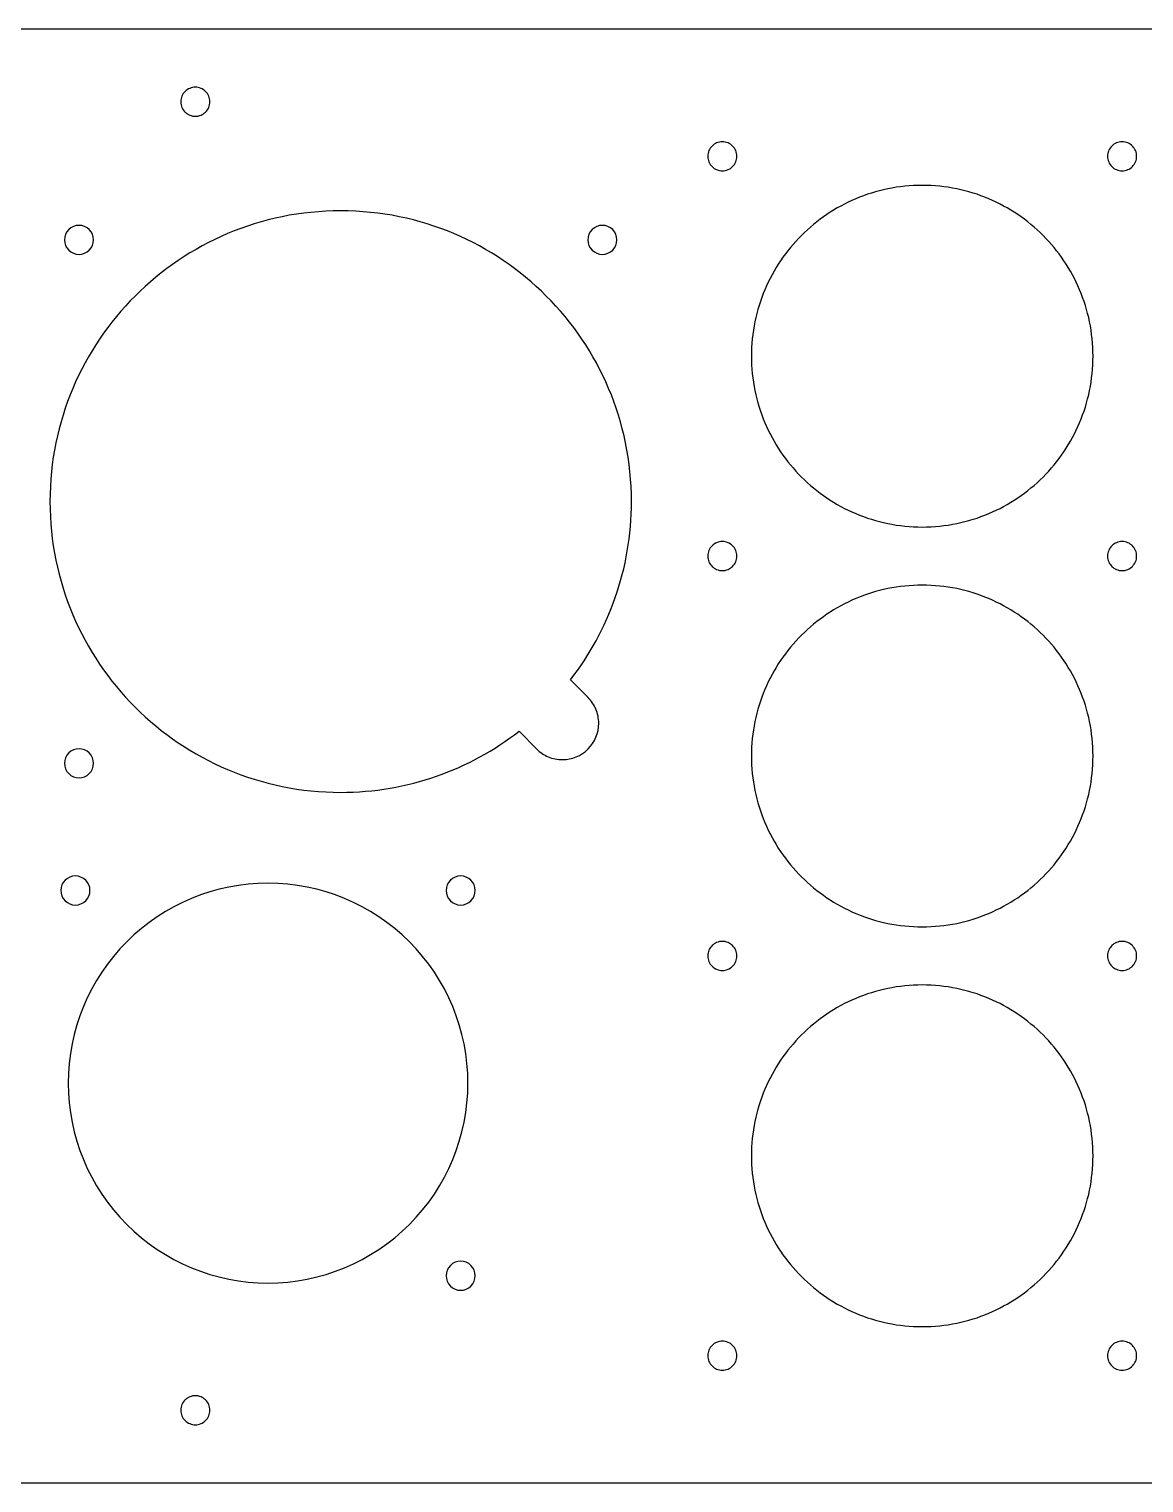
# Model space of a CAD drawing. Extents: x -490 to 490, y -432 to 432.
# Drawn here: x -22.9 to 130.5, y -217.5 to -17.5 of the extents above; entities that cross this region are included whole.
import ezdxf

# ---------------------------------------------------------------- set-up
doc = ezdxf.new("R2010")
doc.units = 0
doc.layers.get('0').update_dxf_attribs({"linetype": 'CONTINUOUS'})
doc.layers.add('CORTE', color=18, linetype='CONTINUOUS')

msp = doc.modelspace()

# ---------------------------------------------------------------- linework, layer by layer
for points in [[(0, -25.5), (-0.2, -25.51), (-0.4, -25.54), (-0.59, -25.59), (-0.78, -25.66), (-0.95, -25.74), (-1.12, -25.84), (-1.27, -25.96), (-1.41, -26.09), (-1.54, -26.23), (-1.66, -26.38), (-1.76, -26.55), (-1.84, -26.72), (-1.91, -26.91), (-1.96, -27.1), (-1.99, -27.3), (-2, -27.5), (-1.99, -27.7), (-1.96, -27.9), (-1.91, -28.09), (-1.84, -28.28), (-1.76, -28.45), (-1.66, -28.62), (-1.54, -28.77), (-1.41, -28.91), (-1.27, -29.04), (-1.12, -29.16), (-0.95, -29.26), (-0.78, -29.34), (-0.59, -29.41), (-0.4, -29.46), (-0.2, -29.49), (0, -29.5), (0.2, -29.49), (0.4, -29.46), (0.59, -29.41), (0.78, -29.34), (0.95, -29.26), (1.12, -29.16), (1.27, -29.04), (1.41, -28.91), (1.54, -28.77), (1.66, -28.62), (1.76, -28.45), (1.84, -28.28), (1.91, -28.09), (1.96, -27.9), (1.99, -27.7), (2, -27.5), (1.99, -27.3), (1.96, -27.1), (1.91, -26.91), (1.84, -26.72), (1.76, -26.55), (1.66, -26.38), (1.54, -26.23), (1.41, -26.09), (1.27, -25.96), (1.12, -25.84), (0.95, -25.74), (0.78, -25.66), (0.59, -25.59), (0.4, -25.54), (0.2, -25.51)], [(0, -205.5), (-0.2, -205.51), (-0.4, -205.54), (-0.59, -205.59), (-0.78, -205.66), (-0.95, -205.74), (-1.12, -205.84), (-1.27, -205.96), (-1.41, -206.09), (-1.54, -206.23), (-1.66, -206.38), (-1.76, -206.55), (-1.84, -206.72), (-1.91, -206.91), (-1.96, -207.1), (-1.99, -207.3), (-2, -207.5), (-1.99, -207.7), (-1.96, -207.9), (-1.91, -208.09), (-1.84, -208.28), (-1.76, -208.45), (-1.66, -208.62), (-1.54, -208.77), (-1.41, -208.91), (-1.27, -209.04), (-1.12, -209.16), (-0.95, -209.26), (-0.78, -209.34), (-0.59, -209.41), (-0.4, -209.46), (-0.2, -209.49), (0, -209.5), (0.2, -209.49), (0.4, -209.46), (0.59, -209.41), (0.78, -209.34), (0.95, -209.26), (1.12, -209.16), (1.27, -209.04), (1.41, -208.91), (1.54, -208.77), (1.66, -208.62), (1.76, -208.45), (1.84, -208.28), (1.91, -208.09), (1.96, -207.9), (1.99, -207.7), (2, -207.5), (1.99, -207.3), (1.96, -207.1), (1.91, -206.91), (1.84, -206.72), (1.76, -206.55), (1.66, -206.38), (1.54, -206.23), (1.41, -206.09), (1.27, -205.96), (1.12, -205.84), (0.95, -205.74), (0.78, -205.66), (0.59, -205.59), (0.4, -205.54), (0.2, -205.51)]]:
    msp.add_lwpolyline(points, close=True)
at = {"layer": 'CORTE'}
for points in [[(298.5, -17.5), (-298.5, -17.5)], [(-298.5, -217.5), (298.5, -217.5)]]:
    msp.add_lwpolyline(points, dxfattribs=at)
for points in [[(72.5, -33), (72.3, -33.01), (72.1, -33.04), (71.91, -33.09), (71.72, -33.16), (71.55, -33.24), (71.38, -33.34), (71.23, -33.46), (71.09, -33.59), (70.96, -33.73), (70.84, -33.88), (70.74, -34.05), (70.66, -34.22), (70.59, -34.41), (70.54, -34.6), (70.51, -34.8), (70.5, -35), (70.51, -35.2), (70.54, -35.4), (70.59, -35.59), (70.66, -35.78), (70.74, -35.95), (70.84, -36.12), (70.96, -36.27), (71.09, -36.41), (71.23, -36.54), (71.38, -36.66), (71.55, -36.76), (71.72, -36.84), (71.91, -36.91), (72.1, -36.96), (72.3, -36.99), (72.5, -37), (72.7, -36.99), (72.9, -36.96), (73.09, -36.91), (73.28, -36.84), (73.45, -36.76), (73.62, -36.66), (73.77, -36.54), (73.91, -36.41), (74.04, -36.27), (74.16, -36.12), (74.26, -35.95), (74.34, -35.78), (74.41, -35.59), (74.46, -35.4), (74.49, -35.2), (74.5, -35), (74.49, -34.8), (74.46, -34.6), (74.41, -34.41), (74.34, -34.22), (74.26, -34.05), (74.16, -33.88), (74.04, -33.73), (73.91, -33.59), (73.77, -33.46), (73.62, -33.34), (73.45, -33.24), (73.28, -33.16), (73.09, -33.09), (72.9, -33.04), (72.7, -33.01)], [(127.5, -33), (127.3, -33.01), (127.1, -33.04), (126.91, -33.09), (126.72, -33.16), (126.55, -33.24), (126.38, -33.34), (126.23, -33.46), (126.09, -33.59), (125.96, -33.73), (125.84, -33.88), (125.74, -34.05), (125.66, -34.22), (125.59, -34.41), (125.54, -34.6), (125.51, -34.8), (125.5, -35), (125.51, -35.2), (125.54, -35.4), (125.59, -35.59), (125.66, -35.78), (125.74, -35.95), (125.84, -36.12), (125.96, -36.27), (126.09, -36.41), (126.23, -36.54), (126.38, -36.66), (126.55, -36.76), (126.72, -36.84), (126.91, -36.91), (127.1, -36.96), (127.3, -36.99), (127.5, -37), (127.7, -36.99), (127.9, -36.96), (128.09, -36.91), (128.28, -36.84), (128.45, -36.76), (128.62, -36.66), (128.77, -36.54), (128.91, -36.41), (129.04, -36.27), (129.16, -36.12), (129.26, -35.95), (129.34, -35.78), (129.41, -35.59), (129.46, -35.4), (129.49, -35.2), (129.5, -35), (129.49, -34.8), (129.46, -34.6), (129.41, -34.41), (129.34, -34.22), (129.26, -34.05), (129.16, -33.88), (129.04, -33.73), (128.91, -33.59), (128.77, -33.46), (128.62, -33.34), (128.45, -33.24), (128.28, -33.16), (128.09, -33.09), (127.9, -33.04), (127.7, -33.01)], [(100, -39), (99.39, -39.01), (98.79, -39.03), (98.19, -39.07), (97.6, -39.12), (97.01, -39.19), (96.42, -39.27), (95.84, -39.37), (95.26, -39.48), (94.69, -39.6), (94.13, -39.74), (93.57, -39.89), (93.01, -40.06), (92.46, -40.23), (91.92, -40.43), (91.38, -40.63), (90.85, -40.85), (90.33, -41.08), (89.81, -41.32), (89.3, -41.57), (88.8, -41.84), (88.3, -42.11), (87.81, -42.4), (87.33, -42.7), (86.86, -43.01), (86.4, -43.34), (85.94, -43.67), (85.49, -44.01), (85.05, -44.37), (84.62, -44.73), (84.2, -45.1), (83.79, -45.49), (83.38, -45.88), (82.99, -46.29), (82.6, -46.7), (82.23, -47.12), (81.87, -47.55), (81.51, -47.99), (81.17, -48.44), (80.84, -48.9), (80.51, -49.36), (80.2, -49.83), (79.9, -50.31), (79.61, -50.8), (79.34, -51.3), (79.07, -51.8), (78.82, -52.31), (78.58, -52.83), (78.35, -53.35), (78.13, -53.88), (77.93, -54.42), (77.73, -54.96), (77.56, -55.51), (77.39, -56.07), (77.24, -56.63), (77.1, -57.19), (76.98, -57.76), (76.87, -58.34), (76.77, -58.92), (76.69, -59.51), (76.62, -60.1), (76.57, -60.69), (76.53, -61.29), (76.51, -61.89), (76.5, -62.5), (76.51, -63.11), (76.53, -63.71), (76.57, -64.31), (76.62, -64.9), (76.69, -65.49), (76.77, -66.08), (76.87, -66.66), (76.98, -67.24), (77.1, -67.81), (77.24, -68.37), (77.39, -68.93), (77.56, -69.49), (77.73, -70.04), (77.93, -70.58), (78.13, -71.12), (78.35, -71.65), (78.58, -72.17), (78.82, -72.69), (79.07, -73.2), (79.34, -73.7), (79.61, -74.2), (79.9, -74.69), (80.2, -75.17), (80.51, -75.64), (80.84, -76.1), (81.17, -76.56), (81.51, -77.01), (81.87, -77.45), (82.23, -77.88), (82.6, -78.3), (82.99, -78.71), (83.38, -79.12), (83.79, -79.51), (84.2, -79.9), (84.62, -80.27), (85.05, -80.63), (85.49, -80.99), (85.94, -81.33), (86.4, -81.66), (86.86, -81.99), (87.33, -82.3), (87.81, -82.6), (88.3, -82.89), (88.8, -83.16), (89.3, -83.43), (89.81, -83.68), (90.33, -83.92), (90.85, -84.15), (91.38, -84.37), (91.92, -84.57), (92.46, -84.77), (93.01, -84.94), (93.57, -85.11), (94.13, -85.26), (94.69, -85.4), (95.26, -85.52), (95.84, -85.63), (96.42, -85.73), (97.01, -85.81), (97.6, -85.88), (98.19, -85.93), (98.79, -85.97), (99.39, -85.99), (100, -86), (100.61, -85.99), (101.21, -85.97), (101.81, -85.93), (102.4, -85.88), (102.99, -85.81), (103.58, -85.73), (104.16, -85.63), (104.74, -85.52), (105.31, -85.4), (105.87, -85.26), (106.43, -85.11), (106.99, -84.94), (107.54, -84.77), (108.08, -84.57), (108.62, -84.37), (109.15, -84.15), (109.67, -83.92), (110.19, -83.68), (110.7, -83.43), (111.2, -83.16), (111.7, -82.89), (112.19, -82.6), (112.67, -82.3), (113.14, -81.99), (113.6, -81.66), (114.06, -81.33), (114.51, -80.99), (114.95, -80.63), (115.38, -80.27), (115.8, -79.9), (116.21, -79.51), (116.62, -79.12), (117.01, -78.71), (117.4, -78.3), (117.77, -77.88), (118.13, -77.45), (118.49, -77.01), (118.83, -76.56), (119.16, -76.1), (119.49, -75.64), (119.8, -75.17), (120.1, -74.69), (120.39, -74.2), (120.66, -73.7), (120.93, -73.2), (121.18, -72.69), (121.42, -72.17), (121.65, -71.65), (121.87, -71.12), (122.07, -70.58), (122.27, -70.04), (122.44, -69.49), (122.61, -68.93), (122.76, -68.37), (122.9, -67.81), (123.02, -67.24), (123.13, -66.66), (123.23, -66.08), (123.31, -65.49), (123.38, -64.9), (123.43, -64.31), (123.47, -63.71), (123.49, -63.11), (123.5, -62.5), (123.49, -61.89), (123.47, -61.29), (123.43, -60.69), (123.38, -60.1), (123.31, -59.51), (123.23, -58.92), (123.13, -58.34), (123.02, -57.76), (122.9, -57.19), (122.76, -56.63), (122.61, -56.07), (122.44, -55.51), (122.27, -54.96), (122.07, -54.42), (121.87, -53.88), (121.65, -53.35), (121.42, -52.83), (121.18, -52.31), (120.93, -51.8), (120.66, -51.3), (120.39, -50.8), (120.1, -50.31), (119.8, -49.83), (119.49, -49.36), (119.16, -48.9), (118.83, -48.44), (118.49, -47.99), (118.13, -47.55), (117.77, -47.12), (117.4, -46.7), (117.01, -46.29), (116.62, -45.88), (116.21, -45.49), (115.8, -45.1), (115.38, -44.73), (114.95, -44.37), (114.51, -44.01), (114.06, -43.67), (113.6, -43.34), (113.14, -43.01), (112.67, -42.7), (112.19, -42.4), (111.7, -42.11), (111.2, -41.84), (110.7, -41.57), (110.19, -41.32), (109.67, -41.08), (109.15, -40.85), (108.62, -40.63), (108.08, -40.43), (107.54, -40.23), (106.99, -40.06), (106.43, -39.89), (105.87, -39.74), (105.31, -39.6), (104.74, -39.48), (104.16, -39.37), (103.58, -39.27), (102.99, -39.19), (102.4, -39.12), (101.81, -39.07), (101.21, -39.03), (100.61, -39.01)], [(72.5, -88), (72.3, -88.01), (72.1, -88.04), (71.91, -88.09), (71.72, -88.16), (71.55, -88.24), (71.38, -88.34), (71.23, -88.46), (71.09, -88.59), (70.96, -88.73), (70.84, -88.88), (70.74, -89.05), (70.66, -89.22), (70.59, -89.41), (70.54, -89.6), (70.51, -89.8), (70.5, -90), (70.51, -90.2), (70.54, -90.4), (70.59, -90.59), (70.66, -90.78), (70.74, -90.95), (70.84, -91.12), (70.96, -91.27), (71.09, -91.41), (71.23, -91.54), (71.38, -91.66), (71.55, -91.76), (71.72, -91.84), (71.91, -91.91), (72.1, -91.96), (72.3, -91.99), (72.5, -92), (72.7, -91.99), (72.9, -91.96), (73.09, -91.91), (73.28, -91.84), (73.45, -91.76), (73.62, -91.66), (73.77, -91.54), (73.91, -91.41), (74.04, -91.27), (74.16, -91.12), (74.26, -90.95), (74.34, -90.78), (74.41, -90.59), (74.46, -90.4), (74.49, -90.2), (74.5, -90), (74.49, -89.8), (74.46, -89.6), (74.41, -89.41), (74.34, -89.22), (74.26, -89.05), (74.16, -88.88), (74.04, -88.73), (73.91, -88.59), (73.77, -88.46), (73.62, -88.34), (73.45, -88.24), (73.28, -88.16), (73.09, -88.09), (72.9, -88.04), (72.7, -88.01)], [(127.5, -88), (127.3, -88.01), (127.1, -88.04), (126.91, -88.09), (126.72, -88.16), (126.55, -88.24), (126.38, -88.34), (126.23, -88.46), (126.09, -88.59), (125.96, -88.73), (125.84, -88.88), (125.74, -89.05), (125.66, -89.22), (125.59, -89.41), (125.54, -89.6), (125.51, -89.8), (125.5, -90), (125.51, -90.2), (125.54, -90.4), (125.59, -90.59), (125.66, -90.78), (125.74, -90.95), (125.84, -91.12), (125.96, -91.27), (126.09, -91.41), (126.23, -91.54), (126.38, -91.66), (126.55, -91.76), (126.72, -91.84), (126.91, -91.91), (127.1, -91.96), (127.3, -91.99), (127.5, -92), (127.7, -91.99), (127.9, -91.96), (128.09, -91.91), (128.28, -91.84), (128.45, -91.76), (128.62, -91.66), (128.77, -91.54), (128.91, -91.41), (129.04, -91.27), (129.16, -91.12), (129.26, -90.95), (129.34, -90.78), (129.41, -90.59), (129.46, -90.4), (129.49, -90.2), (129.5, -90), (129.49, -89.8), (129.46, -89.6), (129.41, -89.41), (129.34, -89.22), (129.26, -89.05), (129.16, -88.88), (129.04, -88.73), (128.91, -88.59), (128.77, -88.46), (128.62, -88.34), (128.45, -88.24), (128.28, -88.16), (128.09, -88.09), (127.9, -88.04), (127.7, -88.01)], [(100, -94), (99.39, -94.01), (98.79, -94.03), (98.19, -94.07), (97.6, -94.12), (97.01, -94.19), (96.42, -94.27), (95.84, -94.37), (95.26, -94.48), (94.69, -94.6), (94.13, -94.74), (93.57, -94.89), (93.01, -95.06), (92.46, -95.23), (91.92, -95.43), (91.38, -95.63), (90.85, -95.85), (90.33, -96.08), (89.81, -96.32), (89.3, -96.57), (88.8, -96.84), (88.3, -97.11), (87.81, -97.4), (87.33, -97.7), (86.86, -98.01), (86.4, -98.34), (85.94, -98.67), (85.49, -99.01), (85.05, -99.37), (84.62, -99.73), (84.2, -100.1), (83.79, -100.49), (83.38, -100.88), (82.99, -101.29), (82.6, -101.7), (82.23, -102.12), (81.87, -102.55), (81.51, -102.99), (81.17, -103.44), (80.84, -103.9), (80.51, -104.36), (80.2, -104.83), (79.9, -105.31), (79.61, -105.8), (79.34, -106.3), (79.07, -106.8), (78.82, -107.31), (78.58, -107.83), (78.35, -108.35), (78.13, -108.88), (77.93, -109.42), (77.73, -109.96), (77.56, -110.51), (77.39, -111.07), (77.24, -111.63), (77.1, -112.19), (76.98, -112.76), (76.87, -113.34), (76.77, -113.92), (76.69, -114.51), (76.62, -115.1), (76.57, -115.69), (76.53, -116.29), (76.51, -116.89), (76.5, -117.5), (76.51, -118.11), (76.53, -118.71), (76.57, -119.31), (76.62, -119.9), (76.69, -120.49), (76.77, -121.08), (76.87, -121.66), (76.98, -122.24), (77.1, -122.81), (77.24, -123.37), (77.39, -123.93), (77.56, -124.49), (77.73, -125.04), (77.93, -125.58), (78.13, -126.12), (78.35, -126.65), (78.58, -127.17), (78.82, -127.69), (79.07, -128.2), (79.34, -128.7), (79.61, -129.2), (79.9, -129.69), (80.2, -130.17), (80.51, -130.64), (80.84, -131.1), (81.17, -131.56), (81.51, -132.01), (81.87, -132.45), (82.23, -132.88), (82.6, -133.3), (82.99, -133.71), (83.38, -134.12), (83.79, -134.51), (84.2, -134.9), (84.62, -135.27), (85.05, -135.63), (85.49, -135.99), (85.94, -136.33), (86.4, -136.66), (86.86, -136.99), (87.33, -137.3), (87.81, -137.6), (88.3, -137.89), (88.8, -138.16), (89.3, -138.43), (89.81, -138.68), (90.33, -138.92), (90.85, -139.15), (91.38, -139.37), (91.92, -139.57), (92.46, -139.77), (93.01, -139.94), (93.57, -140.11), (94.13, -140.26), (94.69, -140.4), (95.26, -140.52), (95.84, -140.63), (96.42, -140.73), (97.01, -140.81), (97.6, -140.88), (98.19, -140.93), (98.79, -140.97), (99.39, -140.99), (100, -141), (100.61, -140.99), (101.21, -140.97), (101.81, -140.93), (102.4, -140.88), (102.99, -140.81), (103.58, -140.73), (104.16, -140.63), (104.74, -140.52), (105.31, -140.4), (105.87, -140.26), (106.43, -140.11), (106.99, -139.94), (107.54, -139.77), (108.08, -139.57), (108.62, -139.37), (109.15, -139.15), (109.67, -138.92), (110.19, -138.68), (110.7, -138.43), (111.2, -138.16), (111.7, -137.89), (112.19, -137.6), (112.67, -137.3), (113.14, -136.99), (113.6, -136.66), (114.06, -136.33), (114.51, -135.99), (114.95, -135.63), (115.38, -135.27), (115.8, -134.9), (116.21, -134.51), (116.62, -134.12), (117.01, -133.71), (117.4, -133.3), (117.77, -132.88), (118.13, -132.45), (118.49, -132.01), (118.83, -131.56), (119.16, -131.1), (119.49, -130.64), (119.8, -130.17), (120.1, -129.69), (120.39, -129.2), (120.66, -128.7), (120.93, -128.2), (121.18, -127.69), (121.42, -127.17), (121.65, -126.65), (121.87, -126.12), (122.07, -125.58), (122.27, -125.04), (122.44, -124.49), (122.61, -123.93), (122.76, -123.37), (122.9, -122.81), (123.02, -122.24), (123.13, -121.66), (123.23, -121.08), (123.31, -120.49), (123.38, -119.9), (123.43, -119.31), (123.47, -118.71), (123.49, -118.11), (123.5, -117.5), (123.49, -116.89), (123.47, -116.29), (123.43, -115.69), (123.38, -115.1), (123.31, -114.51), (123.23, -113.92), (123.13, -113.34), (123.02, -112.76), (122.9, -112.19), (122.76, -111.63), (122.61, -111.07), (122.44, -110.51), (122.27, -109.96), (122.07, -109.42), (121.87, -108.88), (121.65, -108.35), (121.42, -107.83), (121.18, -107.31), (120.93, -106.8), (120.66, -106.3), (120.39, -105.8), (120.1, -105.31), (119.8, -104.83), (119.49, -104.36), (119.16, -103.9), (118.83, -103.44), (118.49, -102.99), (118.13, -102.55), (117.77, -102.12), (117.4, -101.7), (117.01, -101.29), (116.62, -100.88), (116.21, -100.49), (115.8, -100.1), (115.38, -99.73), (114.95, -99.37), (114.51, -99.01), (114.06, -98.67), (113.6, -98.34), (113.14, -98.01), (112.67, -97.7), (112.19, -97.4), (111.7, -97.11), (111.2, -96.84), (110.7, -96.57), (110.19, -96.32), (109.67, -96.08), (109.15, -95.85), (108.62, -95.63), (108.08, -95.43), (107.54, -95.23), (106.99, -95.06), (106.43, -94.89), (105.87, -94.74), (105.31, -94.6), (104.74, -94.48), (104.16, -94.37), (103.58, -94.27), (102.99, -94.19), (102.4, -94.12), (101.81, -94.07), (101.21, -94.03), (100.61, -94.01)], [(72.5, -143), (72.3, -143.01), (72.1, -143.04), (71.91, -143.09), (71.72, -143.16), (71.55, -143.24), (71.38, -143.34), (71.23, -143.46), (71.09, -143.59), (70.96, -143.73), (70.84, -143.88), (70.74, -144.05), (70.66, -144.22), (70.59, -144.41), (70.54, -144.6), (70.51, -144.8), (70.5, -145), (70.51, -145.2), (70.54, -145.4), (70.59, -145.59), (70.66, -145.78), (70.74, -145.95), (70.84, -146.12), (70.96, -146.27), (71.09, -146.41), (71.23, -146.54), (71.38, -146.66), (71.55, -146.76), (71.72, -146.84), (71.91, -146.91), (72.1, -146.96), (72.3, -146.99), (72.5, -147), (72.7, -146.99), (72.9, -146.96), (73.09, -146.91), (73.28, -146.84), (73.45, -146.76), (73.62, -146.66), (73.77, -146.54), (73.91, -146.41), (74.04, -146.27), (74.16, -146.12), (74.26, -145.95), (74.34, -145.78), (74.41, -145.59), (74.46, -145.4), (74.49, -145.2), (74.5, -145), (74.49, -144.8), (74.46, -144.6), (74.41, -144.41), (74.34, -144.22), (74.26, -144.05), (74.16, -143.88), (74.04, -143.73), (73.91, -143.59), (73.77, -143.46), (73.62, -143.34), (73.45, -143.24), (73.28, -143.16), (73.09, -143.09), (72.9, -143.04), (72.7, -143.01)], [(127.5, -143), (127.3, -143.01), (127.1, -143.04), (126.91, -143.09), (126.72, -143.16), (126.55, -143.24), (126.38, -143.34), (126.23, -143.46), (126.09, -143.59), (125.96, -143.73), (125.84, -143.88), (125.74, -144.05), (125.66, -144.22), (125.59, -144.41), (125.54, -144.6), (125.51, -144.8), (125.5, -145), (125.51, -145.2), (125.54, -145.4), (125.59, -145.59), (125.66, -145.78), (125.74, -145.95), (125.84, -146.12), (125.96, -146.27), (126.09, -146.41), (126.23, -146.54), (126.38, -146.66), (126.55, -146.76), (126.72, -146.84), (126.91, -146.91), (127.1, -146.96), (127.3, -146.99), (127.5, -147), (127.7, -146.99), (127.9, -146.96), (128.09, -146.91), (128.28, -146.84), (128.45, -146.76), (128.62, -146.66), (128.77, -146.54), (128.91, -146.41), (129.04, -146.27), (129.16, -146.12), (129.26, -145.95), (129.34, -145.78), (129.41, -145.59), (129.46, -145.4), (129.49, -145.2), (129.5, -145), (129.49, -144.8), (129.46, -144.6), (129.41, -144.41), (129.34, -144.22), (129.26, -144.05), (129.16, -143.88), (129.04, -143.73), (128.91, -143.59), (128.77, -143.46), (128.62, -143.34), (128.45, -143.24), (128.28, -143.16), (128.09, -143.09), (127.9, -143.04), (127.7, -143.01)], [(100, -149), (99.39, -149.01), (98.79, -149.03), (98.19, -149.07), (97.6, -149.12), (97.01, -149.19), (96.42, -149.27), (95.84, -149.37), (95.26, -149.48), (94.69, -149.6), (94.13, -149.74), (93.57, -149.89), (93.01, -150.06), (92.46, -150.23), (91.92, -150.43), (91.38, -150.63), (90.85, -150.85), (90.33, -151.08), (89.81, -151.32), (89.3, -151.57), (88.8, -151.84), (88.3, -152.11), (87.81, -152.4), (87.33, -152.7), (86.86, -153.01), (86.4, -153.34), (85.94, -153.67), (85.49, -154.01), (85.05, -154.37), (84.62, -154.73), (84.2, -155.1), (83.79, -155.49), (83.38, -155.88), (82.99, -156.29), (82.6, -156.7), (82.23, -157.12), (81.87, -157.55), (81.51, -157.99), (81.17, -158.44), (80.84, -158.9), (80.51, -159.36), (80.2, -159.83), (79.9, -160.31), (79.61, -160.8), (79.34, -161.3), (79.07, -161.8), (78.82, -162.31), (78.58, -162.83), (78.35, -163.35), (78.13, -163.88), (77.93, -164.42), (77.73, -164.96), (77.56, -165.51), (77.39, -166.07), (77.24, -166.63), (77.1, -167.19), (76.98, -167.76), (76.87, -168.34), (76.77, -168.92), (76.69, -169.51), (76.62, -170.1), (76.57, -170.69), (76.53, -171.29), (76.51, -171.89), (76.5, -172.5), (76.51, -173.11), (76.53, -173.71), (76.57, -174.31), (76.62, -174.9), (76.69, -175.49), (76.77, -176.08), (76.87, -176.66), (76.98, -177.24), (77.1, -177.81), (77.24, -178.37), (77.39, -178.93), (77.56, -179.49), (77.73, -180.04), (77.93, -180.58), (78.13, -181.12), (78.35, -181.65), (78.58, -182.17), (78.82, -182.69), (79.07, -183.2), (79.34, -183.7), (79.61, -184.2), (79.9, -184.69), (80.2, -185.17), (80.51, -185.64), (80.84, -186.1), (81.17, -186.56), (81.51, -187.01), (81.87, -187.45), (82.23, -187.88), (82.6, -188.3), (82.99, -188.71), (83.38, -189.12), (83.79, -189.51), (84.2, -189.9), (84.62, -190.27), (85.05, -190.63), (85.49, -190.99), (85.94, -191.33), (86.4, -191.66), (86.86, -191.99), (87.33, -192.3), (87.81, -192.6), (88.3, -192.89), (88.8, -193.16), (89.3, -193.43), (89.81, -193.68), (90.33, -193.92), (90.85, -194.15), (91.38, -194.37), (91.92, -194.57), (92.46, -194.77), (93.01, -194.94), (93.57, -195.11), (94.13, -195.26), (94.69, -195.4), (95.26, -195.52), (95.84, -195.63), (96.42, -195.73), (97.01, -195.81), (97.6, -195.88), (98.19, -195.93), (98.79, -195.97), (99.39, -195.99), (100, -196), (100.61, -195.99), (101.21, -195.97), (101.81, -195.93), (102.4, -195.88), (102.99, -195.81), (103.58, -195.73), (104.16, -195.63), (104.74, -195.52), (105.31, -195.4), (105.87, -195.26), (106.43, -195.11), (106.99, -194.94), (107.54, -194.77), (108.08, -194.57), (108.62, -194.37), (109.15, -194.15), (109.67, -193.92), (110.19, -193.68), (110.7, -193.43), (111.2, -193.16), (111.7, -192.89), (112.19, -192.6), (112.67, -192.3), (113.14, -191.99), (113.6, -191.66), (114.06, -191.33), (114.51, -190.99), (114.95, -190.63), (115.38, -190.27), (115.8, -189.9), (116.21, -189.51), (116.62, -189.12), (117.01, -188.71), (117.4, -188.3), (117.77, -187.88), (118.13, -187.45), (118.49, -187.01), (118.83, -186.56), (119.16, -186.1), (119.49, -185.64), (119.8, -185.17), (120.1, -184.69), (120.39, -184.2), (120.66, -183.7), (120.93, -183.2), (121.18, -182.69), (121.42, -182.17), (121.65, -181.65), (121.87, -181.12), (122.07, -180.58), (122.27, -180.04), (122.44, -179.49), (122.61, -178.93), (122.76, -178.37), (122.9, -177.81), (123.02, -177.24), (123.13, -176.66), (123.23, -176.08), (123.31, -175.49), (123.38, -174.9), (123.43, -174.31), (123.47, -173.71), (123.49, -173.11), (123.5, -172.5), (123.49, -171.89), (123.47, -171.29), (123.43, -170.69), (123.38, -170.1), (123.31, -169.51), (123.23, -168.92), (123.13, -168.34), (123.02, -167.76), (122.9, -167.19), (122.76, -166.63), (122.61, -166.07), (122.44, -165.51), (122.27, -164.96), (122.07, -164.42), (121.87, -163.88), (121.65, -163.35), (121.42, -162.83), (121.18, -162.31), (120.93, -161.8), (120.66, -161.3), (120.39, -160.8), (120.1, -160.31), (119.8, -159.83), (119.49, -159.36), (119.16, -158.9), (118.83, -158.44), (118.49, -157.99), (118.13, -157.55), (117.77, -157.12), (117.4, -156.7), (117.01, -156.29), (116.62, -155.88), (116.21, -155.49), (115.8, -155.1), (115.38, -154.73), (114.95, -154.37), (114.51, -154.01), (114.06, -153.67), (113.6, -153.34), (113.14, -153.01), (112.67, -152.7), (112.19, -152.4), (111.7, -152.11), (111.2, -151.84), (110.7, -151.57), (110.19, -151.32), (109.67, -151.08), (109.15, -150.85), (108.62, -150.63), (108.08, -150.43), (107.54, -150.23), (106.99, -150.06), (106.43, -149.89), (105.87, -149.74), (105.31, -149.6), (104.74, -149.48), (104.16, -149.37), (103.58, -149.27), (102.99, -149.19), (102.4, -149.12), (101.81, -149.07), (101.21, -149.03), (100.61, -149.01)], [(72.5, -198), (72.3, -198.01), (72.1, -198.04), (71.91, -198.09), (71.72, -198.16), (71.55, -198.24), (71.38, -198.34), (71.23, -198.46), (71.09, -198.59), (70.96, -198.73), (70.84, -198.88), (70.74, -199.05), (70.66, -199.22), (70.59, -199.41), (70.54, -199.6), (70.51, -199.8), (70.5, -200), (70.51, -200.2), (70.54, -200.4), (70.59, -200.59), (70.66, -200.78), (70.74, -200.95), (70.84, -201.12), (70.96, -201.27), (71.09, -201.41), (71.23, -201.54), (71.38, -201.66), (71.55, -201.76), (71.72, -201.84), (71.91, -201.91), (72.1, -201.96), (72.3, -201.99), (72.5, -202), (72.7, -201.99), (72.9, -201.96), (73.09, -201.91), (73.28, -201.84), (73.45, -201.76), (73.62, -201.66), (73.77, -201.54), (73.91, -201.41), (74.04, -201.27), (74.16, -201.12), (74.26, -200.95), (74.34, -200.78), (74.41, -200.59), (74.46, -200.4), (74.49, -200.2), (74.5, -200), (74.49, -199.8), (74.46, -199.6), (74.41, -199.41), (74.34, -199.22), (74.26, -199.05), (74.16, -198.88), (74.04, -198.73), (73.91, -198.59), (73.77, -198.46), (73.62, -198.34), (73.45, -198.24), (73.28, -198.16), (73.09, -198.09), (72.9, -198.04), (72.7, -198.01)], [(127.5, -198), (127.3, -198.01), (127.1, -198.04), (126.91, -198.09), (126.72, -198.16), (126.55, -198.24), (126.38, -198.34), (126.23, -198.46), (126.09, -198.59), (125.96, -198.73), (125.84, -198.88), (125.74, -199.05), (125.66, -199.22), (125.59, -199.41), (125.54, -199.6), (125.51, -199.8), (125.5, -200), (125.51, -200.2), (125.54, -200.4), (125.59, -200.59), (125.66, -200.78), (125.74, -200.95), (125.84, -201.12), (125.96, -201.27), (126.09, -201.41), (126.23, -201.54), (126.38, -201.66), (126.55, -201.76), (126.72, -201.84), (126.91, -201.91), (127.1, -201.96), (127.3, -201.99), (127.5, -202), (127.7, -201.99), (127.9, -201.96), (128.09, -201.91), (128.28, -201.84), (128.45, -201.76), (128.62, -201.66), (128.77, -201.54), (128.91, -201.41), (129.04, -201.27), (129.16, -201.12), (129.26, -200.95), (129.34, -200.78), (129.41, -200.59), (129.46, -200.4), (129.49, -200.2), (129.5, -200), (129.49, -199.8), (129.46, -199.6), (129.41, -199.41), (129.34, -199.22), (129.26, -199.05), (129.16, -198.88), (129.04, -198.73), (128.91, -198.59), (128.77, -198.46), (128.62, -198.34), (128.45, -198.24), (128.28, -198.16), (128.09, -198.09), (127.9, -198.04), (127.7, -198.01)]]:
    msp.add_lwpolyline(points, close=True, dxfattribs=at)
for points in [[(46.96, -116.54), (47.14, -116.7), (47.32, -116.86), (47.51, -117.01), (47.7, -117.15), (47.91, -117.28), (48.12, -117.4), (48.33, -117.51), (48.55, -117.61), (48.78, -117.7), (49.01, -117.78), (49.25, -117.84), (49.49, -117.9), (49.74, -117.94), (49.99, -117.97), (50.24, -117.99), (50.5, -118, 0.414214), (55.5, -113), (55.49, -112.75), (55.47, -112.49), (55.44, -112.25), (55.4, -112), (55.34, -111.76), (55.28, -111.52), (55.2, -111.29), (55.11, -111.06), (55.01, -110.84), (54.9, -110.63), (54.78, -110.41), (54.65, -110.21), (54.51, -110.01), (54.36, -109.82), (54.2, -109.64), (54.04, -109.46), (51.6, -107.03), (52.09, -106.39), (52.56, -105.74), (53.02, -105.08), (53.47, -104.41), (53.91, -103.73), (54.33, -103.04), (54.74, -102.34), (55.13, -101.64), (55.51, -100.92), (55.88, -100.2), (56.23, -99.47), (56.57, -98.73), (56.89, -97.98), (57.2, -97.22), (57.5, -96.46), (57.77, -95.69), (58.04, -94.91), (58.28, -94.13), (58.51, -93.34), (58.73, -92.54), (58.93, -91.73), (59.11, -90.92), (59.28, -90.1), (59.43, -89.28), (59.56, -88.45), (59.68, -87.62), (59.77, -86.78), (59.85, -85.93), (59.92, -85.08), (59.96, -84.22), (59.99, -83.36), (60, -82.5), (59.99, -81.47), (59.95, -80.44), (59.88, -79.42), (59.79, -78.41), (59.68, -77.41), (59.54, -76.41), (59.38, -75.42), (59.19, -74.44), (58.98, -73.47), (58.74, -72.5), (58.48, -71.55), (58.2, -70.61), (57.9, -69.67), (57.57, -68.75), (57.23, -67.83), (56.86, -66.93), (56.47, -66.04), (56.06, -65.16), (55.62, -64.29), (55.17, -63.43), (54.7, -62.59), (54.21, -61.76), (53.7, -60.94), (53.17, -60.14), (52.62, -59.34), (52.05, -58.57), (51.47, -57.8), (50.87, -57.06), (50.25, -56.32), (49.61, -55.6), (48.95, -54.9), (48.28, -54.22), (47.6, -53.55), (46.9, -52.89), (46.18, -52.25), (45.44, -51.63), (44.7, -51.03), (43.93, -50.45), (43.16, -49.88), (42.36, -49.33), (41.56, -48.8), (40.74, -48.29), (39.91, -47.8), (39.07, -47.33), (38.21, -46.88), (37.34, -46.44), (36.46, -46.03), (35.57, -45.64), (34.67, -45.27), (33.75, -44.93), (32.83, -44.6), (31.89, -44.3), (30.95, -44.02), (30, -43.76), (29.03, -43.52), (28.06, -43.31), (27.08, -43.12), (26.09, -42.96), (25.09, -42.82), (24.09, -42.71), (23.08, -42.62), (22.06, -42.55), (21.03, -42.51), (20, -42.5), (18.97, -42.51), (17.94, -42.55), (16.92, -42.62), (15.91, -42.71), (14.91, -42.82), (13.91, -42.96), (12.92, -43.12), (11.94, -43.31), (10.97, -43.52), (10, -43.76), (9.05, -44.02), (8.11, -44.3), (7.17, -44.6), (6.25, -44.93), (5.33, -45.27), (4.43, -45.64), (3.54, -46.03), (2.66, -46.44), (1.79, -46.88), (0.93, -47.33), (0.09, -47.8), (-0.74, -48.29), (-1.56, -48.8), (-2.36, -49.33), (-3.16, -49.88), (-3.93, -50.45), (-4.7, -51.03), (-5.44, -51.63), (-6.18, -52.25), (-6.9, -52.89), (-7.6, -53.55), (-8.28, -54.22), (-8.95, -54.9), (-9.61, -55.6), (-10.25, -56.32), (-10.87, -57.06), (-11.47, -57.8), (-12.05, -58.57), (-12.62, -59.34), (-13.17, -60.14), (-13.7, -60.94), (-14.21, -61.76), (-14.7, -62.59), (-15.17, -63.43), (-15.62, -64.29), (-16.06, -65.16), (-16.47, -66.04), (-16.86, -66.93), (-17.23, -67.83), (-17.57, -68.75), (-17.9, -69.67), (-18.2, -70.61), (-18.48, -71.55), (-18.74, -72.5), (-18.98, -73.47), (-19.19, -74.44), (-19.38, -75.42), (-19.54, -76.41), (-19.68, -77.41), (-19.79, -78.41), (-19.88, -79.42), (-19.95, -80.44), (-19.99, -81.47), (-20, -82.5), (-19.99, -83.53), (-19.95, -84.56), (-19.88, -85.58), (-19.79, -86.59), (-19.68, -87.59), (-19.54, -88.59), (-19.38, -89.58), (-19.19, -90.56), (-18.98, -91.53), (-18.74, -92.5), (-18.48, -93.45), (-18.2, -94.39), (-17.9, -95.33), (-17.57, -96.25), (-17.23, -97.17), (-16.86, -98.07), (-16.47, -98.96), (-16.06, -99.84), (-15.62, -100.71), (-15.17, -101.57), (-14.7, -102.41), (-14.21, -103.24), (-13.7, -104.06), (-13.17, -104.86), (-12.62, -105.66), (-12.05, -106.43), (-11.47, -107.2), (-10.87, -107.94), (-10.25, -108.68), (-9.61, -109.4), (-8.95, -110.1), (-8.28, -110.78), (-7.6, -111.45), (-6.9, -112.11), (-6.18, -112.75), (-5.44, -113.37), (-4.7, -113.97), (-3.93, -114.55), (-3.16, -115.12), (-2.36, -115.67), (-1.56, -116.2), (-0.74, -116.71), (0.09, -117.2), (0.93, -117.67), (1.79, -118.12), (2.66, -118.56), (3.54, -118.97), (4.43, -119.36), (5.33, -119.73), (6.25, -120.07), (7.17, -120.4), (8.11, -120.7), (9.05, -120.98), (10, -121.24), (10.97, -121.48), (11.94, -121.69), (12.92, -121.88), (13.91, -122.04), (14.91, -122.18), (15.91, -122.29), (16.92, -122.38), (17.94, -122.45), (18.97, -122.49), (20, -122.5), (20.86, -122.49), (21.72, -122.46), (22.58, -122.42), (23.43, -122.35), (24.28, -122.27), (25.12, -122.18), (25.95, -122.06), (26.78, -121.93), (27.6, -121.78), (28.42, -121.61), (29.23, -121.43), (30.04, -121.23), (30.84, -121.01), (31.63, -120.78), (32.41, -120.54), (33.19, -120.27), (33.96, -120), (34.72, -119.7), (35.48, -119.39), (36.23, -119.07), (36.97, -118.73), (37.7, -118.38), (38.42, -118.01), (39.14, -117.63), (39.84, -117.24), (40.54, -116.83), (41.23, -116.41), (41.91, -115.97), (42.58, -115.52), (43.24, -115.06), (43.89, -114.59), (44.53, -114.1)], [(-16, -44.5, 0.414214), (-18, -46.5, 0.414214), (-16, -48.5, 0.414214), (-14, -46.5, 0.414214)], [(56, -44.5, 0.414214), (54, -46.5, 0.414214), (56, -48.5, 0.414214), (58, -46.5, 0.414214)], [(-16, -116.5, 0.414214), (-18, -118.5, 0.414214), (-16, -120.5, 0.414214), (-14, -118.5, 0.414214)], [(-16.5, -134, 0.414214), (-18.5, -136, 0.414214), (-16.5, -138, 0.414214), (-14.5, -136, 0.414214)], [(10, -135, 0.414214), (-17.5, -162.5, 0.414214), (10, -190, 0.414214), (37.5, -162.5, 0.414214)], [(36.5, -134, 0.414214), (34.5, -136, 0.414214), (36.5, -138, 0.414214), (38.5, -136, 0.414214)], [(36.5, -187, 0.414214), (34.5, -189, 0.414214), (36.5, -191, 0.414214), (38.5, -189, 0.414214)]]:
    msp.add_lwpolyline(points, format="xyb", close=True, dxfattribs=at)

doc.saveas('drawing.dxf')
